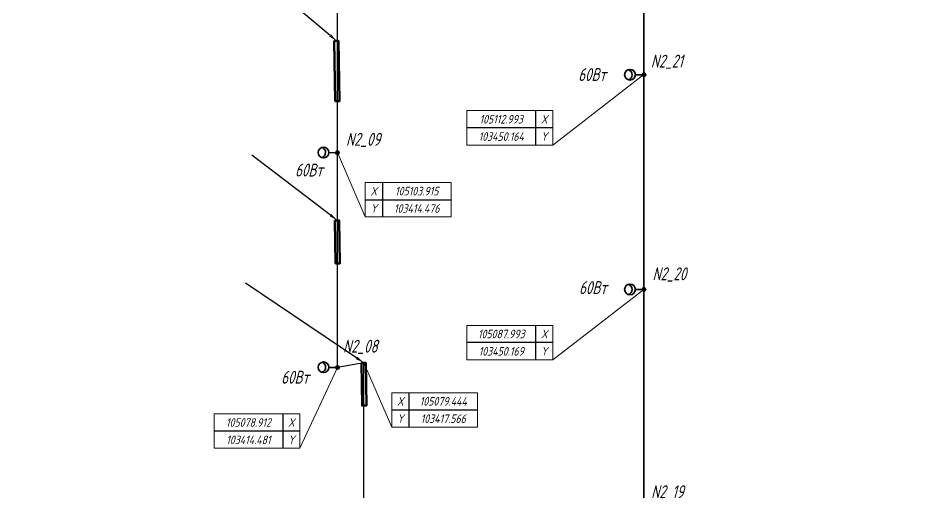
# Model space of a CAD drawing. Header units: millimetres. Extents: x -5263 to 103757798, y 0 to 105184226.
# Drawn here: x 103377291 to 103482416, y 105064298 to 105119581 of the extents above; entities that cross this region are included whole.
import ezdxf
from ezdxf import colors
from ezdxf.entities.mleader import LeaderData, LeaderLine
from ezdxf.enums import TextEntityAlignment as Align
from ezdxf.math import Vec2, Vec3

# ---------------------------------------------------------------- set-up
doc = ezdxf.new("R2010")
doc.units = ezdxf.units.MM
doc.set_wipeout_variables(frame=1)
doc.linetypes.add('CONTINOUS', pattern=[0])
for name, color, linetype, lineweight in [('_ПР_НО', 10, 'Continuous', 30), ('ЭО_Пл_Опора', 10, 'Continuous', 35), ('ЭО_Пл_Опора_Светильники', 10, 'Continuous', 35), ('ЭО_Пл_Распред_Сеть', 10, 'Continuous', 35), ('ЭО_Пл_Светильники', 10, 'Continuous', 25), ('ЭО_Пл_Светильники_Текст', 10, 'Continuous', 20), ('ЭО_Пл_Сеть_Освещения_В земле', 3, 'ID_N', 30), ('ЭО_Пл_Сеть_Освещения_Текст', 10, 'Continuous', 20), ('ЭС_Координата', 7, 'Continuous', 25)]:
    doc.layers.add(name, color=color, linetype=linetype, lineweight=lineweight)
doc.layers.get('0').off()
doc.styles.add('ПБГС', font='simplex.shx', dxfattribs={"width": 0.8, "oblique": 15})
doc.linetypes.add('ID_N', pattern='A,0,3,-3,["N",ПБГС,S=1.2,R=0,X=-1,Y=-0.5],-3,6', length=15)

# ---------------------------------------------------------------- blocks, each defined once
blk = doc.blocks.new('_None')
blk = doc.blocks.new('промежуточная')
h = blk.add_hatch(color=255)
edge = h.paths.add_edge_path()
edge.add_arc((0, 0), 0.833, 0, 360)
at = {"lineweight": 30}
blk.add_circle((0, 0), 0.833, dxfattribs=at)
blk = doc.blocks.new('*U414')
at = {"layer": 'ЭО_Пл_Светильники'}
blk.add_line((0, 2), (0, 0), dxfattribs=at)
at = {"layer": 'ЭО_Пл_Светильники', "linetype": 'ByBlock', "xscale": 250, "yscale": 250, "zscale": 250}
blk.add_blockref('промежуточная', (0, 0), dxfattribs=at)
at = {"style": 'ПБГС', "oblique": 15, "width": 0.7, "flags": 1}
blk.add_attdef('NAME', (0, -6), '', height=3.5, dxfattribs=at)
at = {"layer": 'ЭО_Пл_Светильники_Текст', "style": 'ПБГС', "oblique": 15, "width": 0.7}
blk.add_attdef('N_PYLON', (657, 1719), '', height=1500, dxfattribs=at)
at = {"layer": 'ЭО_Пл_Светильники_Текст', "style": 'ПБГС', "oblique": 15, "width": 0.7, "flags": 1}
for tag, p in [('TYPE', (0, 0)), ('MANUFACTURER', (0, -12)), ('SPECIFICATION_SECTION', (0, -18)), ('POWER', (0, -24)), ('GROUP', (0, -30))]:
    blk.add_attdef(tag, p, '', height=3.5, dxfattribs=at)
blk = doc.blocks.new('*U59')
at = {"layer": 'ЭО_Пл_Светильники'}
blk.add_line((0, 2), (0, 0), dxfattribs=at)
at = {"layer": 'ЭО_Пл_Светильники', "linetype": 'ByBlock', "xscale": 250, "yscale": 250, "zscale": 250}
blk.add_blockref('промежуточная', (0, 0), dxfattribs=at)
at = {"style": 'ПБГС', "oblique": 15, "width": 0.7, "flags": 1}
blk.add_attdef('NAME', (0, -6), '', height=3.5, dxfattribs=at)
at = {"layer": 'ЭО_Пл_Светильники_Текст', "style": 'ПБГС', "oblique": 15, "width": 0.7}
blk.add_attdef('N_PYLON', (1000, 808), '', height=1500, dxfattribs=at)
at = {"layer": 'ЭО_Пл_Светильники_Текст', "style": 'ПБГС', "oblique": 15, "width": 0.7, "flags": 1}
for tag, p in [('TYPE', (0, 0)), ('MANUFACTURER', (0, -12)), ('SPECIFICATION_SECTION', (0, -18)), ('POWER', (0, -24)), ('GROUP', (0, -30))]:
    blk.add_attdef(tag, p, '', height=3.5, dxfattribs=at)
blk = doc.blocks.new('*U147')
at = {"layer": 'ЭО_Пл_Светильники'}
blk.add_line((0, 2), (0, 0), dxfattribs=at)
at = {"layer": 'ЭО_Пл_Светильники', "linetype": 'ByBlock', "xscale": 250, "yscale": 250, "zscale": 250}
blk.add_blockref('промежуточная', (0, 0), dxfattribs=at)
at = {"style": 'ПБГС', "oblique": 15, "width": 0.7, "flags": 1}
blk.add_attdef('NAME', (0, -6), '', height=3.5, dxfattribs=at)
at = {"layer": 'ЭО_Пл_Светильники_Текст', "style": 'ПБГС', "oblique": 15, "width": 0.7}
blk.add_attdef('N_PYLON', (837, 698), '', height=1500, dxfattribs=at)
at = {"layer": 'ЭО_Пл_Светильники_Текст', "style": 'ПБГС', "oblique": 15, "width": 0.7, "flags": 1}
for tag, p in [('TYPE', (0, 0)), ('MANUFACTURER', (0, -12)), ('SPECIFICATION_SECTION', (0, -18)), ('POWER', (0, -24)), ('GROUP', (0, -30))]:
    blk.add_attdef(tag, p, '', height=3.5, dxfattribs=at)
blk = doc.blocks.new('*U143')
at = {"layer": 'ЭО_Пл_Опора_Светильники'}
h = blk.add_hatch(color=256, dxfattribs=at)
h.dxf.hatch_style = 1
h.paths.add_polyline_path([(0, 199, 1), (0, -199, 1)])
blk.add_line((-1000, -1), (0, 0), dxfattribs=at)
for centre, radius in [((-1625, -2), 625), ((0, 0), 199)]:
    blk.add_circle(centre, radius, dxfattribs=at)
blk.add_arc((-2000, -2), 625, 287.51889, 72.60368, dxfattribs=at)
at = {"style": 'ПБГС', "oblique": 15, "width": 0.7, "flags": 1}
for tag, p, height in [('TYPE', (-1704, -2539), 525000), ('NAME', (0, -3506), 875), ('MANUFACTURER', (0, -5006), 875), ('SPECIFICATION_SECTION', (0, -6506), 875), ('GROUP', (0, -9506), 875)]:
    blk.add_attdef(tag, p, '', height=height, dxfattribs=at)
at = {"layer": 'ЭО_Пл_Светильники_Текст', "style": 'ПБГС', "oblique": 15, "width": 0.7}
blk.add_attdef('POWER', (-7556, -537), '', height=1500, dxfattribs=at)
blk = doc.blocks.new('*U148')
at = {"layer": 'ЭО_Пл_Светильники'}
blk.add_line((0, 2), (0, 0), dxfattribs=at)
at = {"layer": 'ЭО_Пл_Светильники', "linetype": 'ByBlock', "xscale": 250, "yscale": 250, "zscale": 250}
blk.add_blockref('промежуточная', (0, 0), dxfattribs=at)
at = {"style": 'ПБГС', "oblique": 15, "width": 0.7, "flags": 1}
blk.add_attdef('NAME', (0, -6), '', height=3.5, dxfattribs=at)
at = {"layer": 'ЭО_Пл_Светильники_Текст', "style": 'ПБГС', "oblique": 15, "width": 0.7}
blk.add_attdef('N_PYLON', (995, 1064), '', height=1500, dxfattribs=at)
at = {"layer": 'ЭО_Пл_Светильники_Текст', "style": 'ПБГС', "oblique": 15, "width": 0.7, "flags": 1}
for tag, p in [('TYPE', (0, 0)), ('MANUFACTURER', (0, -12)), ('SPECIFICATION_SECTION', (0, -18)), ('POWER', (0, -24)), ('GROUP', (0, -30))]:
    blk.add_attdef(tag, p, '', height=3.5, dxfattribs=at)
blk = doc.blocks.new('*U144')
at = {"layer": 'ЭО_Пл_Опора_Светильники'}
h = blk.add_hatch(color=256, dxfattribs=at)
h.dxf.hatch_style = 1
h.paths.add_polyline_path([(0, 199, 1), (0, -199, 1)])
blk.add_line((-1000, -2), (0, 0), dxfattribs=at)
for centre, radius in [((-1625, -4), 625), ((0, 0), 199)]:
    blk.add_circle(centre, radius, dxfattribs=at)
blk.add_arc((-2000, -5), 625, 287.59039, 72.67518, dxfattribs=at)
at = {"style": 'ПБГС', "oblique": 15, "width": 0.7, "flags": 1}
for tag, p, height in [('TYPE', (-1704, -2539), 525000), ('NAME', (0, -3506), 875), ('MANUFACTURER', (0, -5006), 875), ('SPECIFICATION_SECTION', (0, -6506), 875), ('GROUP', (0, -9506), 875)]:
    blk.add_attdef(tag, p, '', height=height, dxfattribs=at)
at = {"layer": 'ЭО_Пл_Светильники_Текст', "style": 'ПБГС', "oblique": 15, "width": 0.7}
blk.add_attdef('POWER', (-7653, -735), '', height=1500, dxfattribs=at)
blk = doc.blocks.new('*U149')
at = {"layer": 'ЭО_Пл_Светильники'}
blk.add_line((0, 2), (0, 0), dxfattribs=at)
at = {"layer": 'ЭО_Пл_Светильники', "linetype": 'ByBlock', "xscale": 250, "yscale": 250, "zscale": 250}
blk.add_blockref('промежуточная', (0, 0), dxfattribs=at)
at = {"style": 'ПБГС', "oblique": 15, "width": 0.7, "flags": 1}
blk.add_attdef('NAME', (0, -6), '', height=3.5, dxfattribs=at)
at = {"layer": 'ЭО_Пл_Светильники_Текст', "style": 'ПБГС', "oblique": 15, "width": 0.7}
blk.add_attdef('N_PYLON', (804, 826), '', height=1500, dxfattribs=at)
at = {"layer": 'ЭО_Пл_Светильники_Текст', "style": 'ПБГС', "oblique": 15, "width": 0.7, "flags": 1}
for tag, p in [('TYPE', (0, 0)), ('MANUFACTURER', (0, -12)), ('SPECIFICATION_SECTION', (0, -18)), ('POWER', (0, -24)), ('GROUP', (0, -30))]:
    blk.add_attdef(tag, p, '', height=3.5, dxfattribs=at)
blk = doc.blocks.new('*U475')
at = {"layer": 'ЭО_Пл_Опора_Светильники'}
h = blk.add_hatch(color=256, dxfattribs=at)
h.dxf.hatch_style = 1
h.paths.add_polyline_path([(2, 199, 1), (-2, -199, 1)])
blk.add_line((-1000, 11), (0, 0), dxfattribs=at)
for centre, radius in [((-1625, 18), 625), ((0, 0), 199)]:
    blk.add_circle(centre, radius, dxfattribs=at)
blk.add_arc((-2000, 22), 625, 286.8307, 71.9155, dxfattribs=at)
at = {"style": 'ПБГС', "oblique": 15, "width": 0.7, "flags": 1}
for tag, p, height in [('TYPE', (-1704, -2539), 525000), ('NAME', (0, -3506), 875), ('MANUFACTURER', (0, -5006), 875), ('SPECIFICATION_SECTION', (0, -6506), 875), ('GROUP', (0, -9506), 875)]:
    blk.add_attdef(tag, p, '', height=height, dxfattribs=at)
at = {"layer": 'ЭО_Пл_Светильники_Текст', "style": 'ПБГС', "oblique": 15, "width": 0.7}
blk.add_attdef('POWER', (-6552, -1890), '', height=1500, dxfattribs=at)
blk = doc.blocks.new('*U167')
at = {"layer": 'ЭО_Пл_Опора_Светильники'}
h = blk.add_hatch(color=256, dxfattribs=at)
h.dxf.hatch_style = 1
h.paths.add_polyline_path([(2, 199, 1), (-2, -199, 1)])
blk.add_line((-1000, 11), (0, 0), dxfattribs=at)
for centre, radius in [((-1625, 18), 625), ((0, 0), 199)]:
    blk.add_circle(centre, radius, dxfattribs=at)
blk.add_arc((-2000, 22), 625, 286.8307, 71.9155, dxfattribs=at)
at = {"style": 'ПБГС', "oblique": 15, "width": 0.7, "flags": 1}
for tag, p, height in [('TYPE', (-1704, -2539), 525000), ('NAME', (0, -3506), 875), ('MANUFACTURER', (0, -5006), 875), ('SPECIFICATION_SECTION', (0, -6506), 875), ('GROUP', (0, -9506), 875)]:
    blk.add_attdef(tag, p, '', height=height, dxfattribs=at)
at = {"layer": 'ЭО_Пл_Светильники_Текст', "style": 'ПБГС', "oblique": 15, "width": 0.7}
blk.add_attdef('POWER', (-4932, -2772), '', height=1500, dxfattribs=at)
blk = doc.blocks.new('*U465')
blk.add_wipeout([(6.46, -14.96), (6.46, -6.96), (26.46, -6.96), (26.46, -14.96)])
at = {"lineweight": 0}
blk.add_line((6.46, -14.96), (0, 0), dxfattribs=at)
at = {"color": 0, "lineweight": 0, "transparency": 16777216}
for points in [[(6.46, -6.96), (6.46, -14.96), (6.46, -14.96), (6.46, -14.96)], [(6.46, -6.96), (26.46, -6.96)], [(26.46, -6.96), (26.46, -14.96), (26.46, -14.96), (26.46, -14.96)], [(6.46, -14.96), (26.46, -14.96)]]:
    blk.add_lwpolyline(points, dxfattribs=at)
at = {"transparency": 16777216}
for points in [[(10.46, -6.96), (10.46, -14.96)], [(6.46, -10.96), (26.46, -10.96)]]:
    blk.add_lwpolyline(points, dxfattribs=at)
at = {"color": 7, "transparency": 16777216, "char_height": 2, "width": 4, "attachment_point": 5, "style": 'ПБГС'}
for s, insert in [('X', (8.46, -8.96)), ('Y', (8.46, -12.96))]:
    blk.add_mtext(s, dxfattribs=dict(at, insert=insert))
at = {"color": 250, "transparency": 16777216, "style": 'ПБГС', "oblique": 15, "width": 0.8, "flags": 8}
for tag, p in [('КООРДИНАТАY', (18.46, -8.96)), ('КООРДИНАТАX', (18.46, -13))]:
    blk.add_attdef(tag, text='', height=2, dxfattribs=at).set_placement(p, align=Align.MIDDLE_CENTER)
blk = doc.blocks.new('*U474')
blk.add_wipeout([(-8.75, -18.83), (-8.75, -10.83), (-28.75, -10.83), (-28.75, -18.83)])
at = {"lineweight": 0}
blk.add_line((-8.75, -18.83), (0, 0), dxfattribs=at)
at = {"color": 0, "lineweight": 0, "transparency": 16777216}
for points in [[(-28.75, -10.83), (-28.75, -18.83), (-28.75, -18.83), (-28.75, -18.83)], [(-8.75, -10.83), (-28.75, -10.83)], [(-8.75, -10.83), (-8.75, -18.83), (-8.75, -18.83), (-8.75, -18.83)], [(-8.75, -18.83), (-28.75, -18.83)]]:
    blk.add_lwpolyline(points, dxfattribs=at)
at = {"transparency": 16777216}
for points in [[(-12.75, -10.83), (-12.75, -18.83)], [(-8.75, -14.83), (-28.75, -14.83)]]:
    blk.add_lwpolyline(points, dxfattribs=at)
at = {"color": 7, "transparency": 16777216, "char_height": 2, "width": 4, "attachment_point": 5, "style": 'ПБГС'}
for s, insert in [('X', (-10.75, -12.83)), ('Y', (-10.75, -16.83))]:
    blk.add_mtext(s, dxfattribs=dict(at, insert=insert))
at = {"color": 250, "transparency": 16777216, "style": 'ПБГС', "oblique": 15, "width": 0.8, "flags": 8}
for tag, p in [('КООРДИНАТАY', (-20.75, -12.83)), ('КООРДИНАТАX', (-20.75, -16.87))]:
    blk.add_attdef(tag, text='', height=2, dxfattribs=at).set_placement(p, align=Align.MIDDLE_CENTER)
blk = doc.blocks.new('*U477')
blk.add_wipeout([(-21.24, -16.38), (-21.24, -8.38), (-41.24, -8.38), (-41.24, -16.38)])
at = {"lineweight": 0}
blk.add_line((-21.24, -16.38), (0, 0), dxfattribs=at)
at = {"color": 0, "lineweight": 0, "transparency": 16777216}
for points in [[(-41.24, -8.38), (-41.24, -16.38), (-41.24, -16.38), (-41.24, -16.38)], [(-21.24, -8.38), (-41.24, -8.38)], [(-21.24, -8.38), (-21.24, -16.38), (-21.24, -16.38), (-21.24, -16.38)], [(-21.24, -16.38), (-41.24, -16.38)]]:
    blk.add_lwpolyline(points, dxfattribs=at)
at = {"transparency": 16777216}
for points in [[(-25.24, -8.38), (-25.24, -16.38)], [(-21.24, -12.38), (-41.24, -12.38)]]:
    blk.add_lwpolyline(points, dxfattribs=at)
at = {"color": 7, "transparency": 16777216, "char_height": 2, "width": 4, "attachment_point": 5, "style": 'ПБГС'}
for s, insert in [('X', (-23.24, -10.38)), ('Y', (-23.24, -14.38))]:
    blk.add_mtext(s, dxfattribs=dict(at, insert=insert))
at = {"color": 250, "transparency": 16777216, "style": 'ПБГС', "oblique": 15, "width": 0.8, "flags": 8}
for tag, p in [('КООРДИНАТАY', (-33.24, -10.38)), ('КООРДИНАТАX', (-33.24, -14.42))]:
    blk.add_attdef(tag, text='', height=2, dxfattribs=at).set_placement(p, align=Align.MIDDLE_CENTER)
blk = doc.blocks.new('*U566')
at = {"color": 0, "linetype": 'ByBlock', "lineweight": -2}
blk.add_lwpolyline([(-0.25, 0), (-0.18, -5), (0.32, -5), (0.25, 0)], close=True, dxfattribs=at)
blk = doc.blocks.new('*U567')
at = {"color": 0, "linetype": 'ByBlock', "lineweight": -2}
blk.add_lwpolyline([(-0.25, 0), (-0.14, -7), (0.36, -7), (0.25, 0)], close=True, dxfattribs=at)

msp = doc.modelspace()

# ---------------------------------------------------------------- linework, layer by layer
at = {"layer": 'ЭО_Пл_Распред_Сеть'}
msp.add_lwpolyline([(103450167, 104986305), (103450164, 105162990)], dxfattribs=at)
at = {"layer": 'ЭО_Пл_Сеть_Освещения_В земле'}
msp.add_lwpolyline([(103414486, 105054662), (103417567, 105054940), (103417566, 105079441), (103414481, 105078910), (103414465, 105157821)], dxfattribs=at)

# ---------------------------------------------------------------- block references
at = {"layer": '_ПР_НО', "color": 5, "linetype": 'CONTINOUS', "lineweight": 50, "xscale": 1000, "yscale": 1000, "zscale": 1000, "rotation": 359.9961694606591}
msp.add_blockref('*U567', (103414363, 105116919), dxfattribs=at)
at = {"layer": 'ЭО_Пл_Опора'}
for name, p, values in [('*U149', (103450164, 105112990), {'N_PYLON': 'N2_21'}), ('*U59', (103414476, 105103910), {'N_PYLON': 'N2_09'}), ('*U148', (103450165, 105087990), {'N_PYLON': 'N2_20'}), ('*U414', (103414481, 105078910), {'N_PYLON': 'N2_08'}), ('*U147', (103450166, 105062990), {'N_PYLON': 'N2_19'})]:
    msp.add_blockref(name, p, dxfattribs=at).add_auto_attribs(values)
at = {"layer": 'ЭО_Пл_Светильники'}
for name, p in [('*U144', (103450165, 105112990)), ('*U167', (103414476, 105103907)), ('*U143', (103450166, 105087990)), ('*U475', (103414481, 105078907))]:
    msp.add_blockref(name, p, dxfattribs=at).add_auto_attribs({'POWER': '60Вт'})

# ---------------------------------------------------------------- leaders
at = {"layer": 'ЭО_Пл_Сеть_Освещения_Текст'}
ml = msp.add_multileader_mtext('Standard', dxfattribs=at)
ml.set_content('Условные обозначения:', color=256, style='ПБГС')
ml.set_leader_properties(color=256, linetype='ByLayer', lineweight=-1)
ml.set_arrow_properties(name='NONE')
ml.build(insert=Vec2(0, 0))
ml.multileader.update_dxf_attribs({"text_left_attachment_type": 6, "text_right_attachment_type": 6, "dogleg_length": 0.5, "arrow_head_size": 2000, "scale": 500})
ctx = ml.context
ctx.base_point, ctx.scale, ctx.char_height, ctx.arrow_head_size, ctx.landing_gap_size, ctx.plane_origin = Vec3(103721923, 105117157), 500, 1250, 2000, 1000, Vec3(103717280, 105121639)
ctx.left_attachment, ctx.right_attachment = 6, 6
notes = []
notes.append((ctx, [(0, (0, 0, 0), (0, 0), (1, 0), 1, [])]))
ctx.mtext.insert, ctx.mtext.rotation, ctx.mtext.flow_direction = Vec3(103722923, 105118657), 6.2831853, 5
ml = msp.add_multileader_mtext('Standard', dxfattribs=at)
ml.set_content('Проектируемая опора н.о. ОГККВ-7,5/ОГКС-7,5', color=256, style='ПБГС')
ml.set_leader_properties(color=256, linetype='ByLayer', lineweight=-1)
ml.set_arrow_properties(name='NONE')
ml.build(insert=Vec2(0, 0))
ml.multileader.update_dxf_attribs({"text_left_attachment_type": 6, "text_right_attachment_type": 6, "dogleg_length": 0.5, "arrow_head_size": 2000, "scale": 500})
ctx = ml.context
ctx.base_point, ctx.scale, ctx.char_height, ctx.arrow_head_size, ctx.landing_gap_size, ctx.plane_origin = Vec3(103725173, 105113213), 500, 1250, 2000, 1000, Vec3(103726179, 105116515)
ctx.left_attachment, ctx.right_attachment = 6, 6
notes.append((ctx, [(0, (0, 0, 0), (0, 0), (1, 0), 1, [])]))
ctx.mtext.insert, ctx.mtext.flow_direction = Vec3(103726173, 105114879), 5
ml = msp.add_multileader_mtext('Standard', dxfattribs=at)
ml.set_content('Проектируемая опора н.о. ОГК-4', color=256, style='ПБГС')
ml.set_leader_properties(color=256, linetype='ByLayer', lineweight=-1)
ml.set_arrow_properties(name='NONE')
ml.build(insert=Vec2(0, 0))
ml.multileader.update_dxf_attribs({"text_left_attachment_type": 6, "text_right_attachment_type": 6, "dogleg_length": 0.5, "arrow_head_size": 2000, "scale": 500})
ctx = ml.context
ctx.base_point, ctx.scale, ctx.char_height, ctx.arrow_head_size, ctx.landing_gap_size, ctx.plane_origin = Vec3(103725088, 105109558), 500, 1250, 2000, 1000, Vec3(103726094, 105112860)
ctx.left_attachment, ctx.right_attachment = 6, 6
notes.append((ctx, [(0, (0, 0, 0), (0, 0), (1, 0), 1, [])]))
ctx.mtext.insert, ctx.mtext.flow_direction = Vec3(103726088, 105111224), 5
ml = msp.add_multileader_mtext('Standard', dxfattribs=at)
ml.set_content('Проектируемый cветильник GALAD Волна LED Мини   ', color=256, style='ПБГС')
ml.set_leader_properties(color=256, linetype='ByLayer', lineweight=-1)
ml.set_arrow_properties(name='NONE')
ml.build(insert=Vec2(0, 0))
ml.multileader.update_dxf_attribs({"text_left_attachment_type": 6, "text_right_attachment_type": 6, "dogleg_length": 0.5, "arrow_head_size": 2000, "scale": 500})
ctx = ml.context
ctx.base_point, ctx.scale, ctx.char_height, ctx.arrow_head_size, ctx.landing_gap_size, ctx.plane_origin = Vec3(103721068, 105105564), 500, 1250, 2000, 1000, Vec3(103717217, 105108867)
ctx.left_attachment, ctx.right_attachment = 6, 6
notes.append((ctx, [(0, (0, 0, 0), (0, 0), (1, 0), 1, [])]))
ctx.mtext.insert, ctx.mtext.rotation, ctx.mtext.flow_direction = Vec3(103722068, 105107231), 6.2831853, 5
ml = msp.add_multileader_mtext('Standard', dxfattribs=at)
ml.set_content('Проектируемый пункт питания/пункт учета', color=256, style='ПБГС')
ml.set_leader_properties(color=256, linetype='ByLayer', lineweight=-1)
ml.set_arrow_properties(name='NONE')
ml.build(insert=Vec2(0, 0))
ml.multileader.update_dxf_attribs({"text_left_attachment_type": 6, "text_right_attachment_type": 6, "dogleg_length": 0.5, "arrow_head_size": 2000, "scale": 500})
ctx = ml.context
ctx.base_point, ctx.scale, ctx.char_height, ctx.arrow_head_size, ctx.landing_gap_size, ctx.plane_origin = Vec3(103721068, 105102643), 500, 1250, 2000, 1000, Vec3(103717217, 105105945)
ctx.left_attachment, ctx.right_attachment = 6, 6
notes.append((ctx, [(0, (0, 0, 0), (0, 0), (1, 0), 1, [])]))
ctx.mtext.insert, ctx.mtext.rotation, ctx.mtext.flow_direction = Vec3(103722068, 105104309), 6.2831853, 5
ml = msp.add_multileader_mtext('Standard', dxfattribs=at)
ml.set_content('Кабель в земле', color=256, style='ПБГС')
ml.set_leader_properties(color=256, linetype='ByLayer', lineweight=-1)
ml.set_arrow_properties(name='NONE')
ml.build(insert=Vec2(0, 0))
ml.multileader.update_dxf_attribs({"text_left_attachment_type": 6, "text_right_attachment_type": 6, "dogleg_length": 0.5, "arrow_head_size": 2000, "scale": 500})
ctx = ml.context
ctx.base_point, ctx.scale, ctx.char_height, ctx.arrow_head_size, ctx.landing_gap_size, ctx.plane_origin = Vec3(103721068, 105099665), 500, 1250, 2000, 1000, Vec3(103717217, 105102801)
ctx.left_attachment, ctx.right_attachment = 6, 6
notes.append((ctx, [(0, (0, 0, 0), (0, 0), (1, 0), 1, [])]))
ctx.mtext.insert, ctx.mtext.rotation, ctx.mtext.flow_direction = Vec3(103722068, 105101165), 6.2831853, 5
ml = msp.add_multileader_mtext('Standard', dxfattribs=at)
ml.set_content('Кабель по воздуху', color=256, style='ПБГС')
ml.set_leader_properties(color=256, linetype='ByLayer', lineweight=-1)
ml.set_arrow_properties(name='NONE')
ml.build(insert=Vec2(0, 0))
ml.multileader.update_dxf_attribs({"text_left_attachment_type": 6, "text_right_attachment_type": 6, "dogleg_length": 0.5, "arrow_head_size": 2000, "scale": 500})
ctx = ml.context
ctx.base_point, ctx.scale, ctx.char_height, ctx.arrow_head_size, ctx.landing_gap_size, ctx.plane_origin = Vec3(103721142, 105096376), 500, 1250, 2000, 1000, Vec3(103717290, 105099679)
ctx.left_attachment, ctx.right_attachment = 6, 6
notes.append((ctx, [(0, (0, 0, 0), (0, 0), (1, 0), 1, [])]))
ctx.mtext.insert, ctx.mtext.rotation, ctx.mtext.flow_direction = Vec3(103722142, 105098043), 6.2831853, 5
for ctx, leaders in notes:
    for number, flags, end, landing, length, lines in leaders:
        leader = LeaderData()
        leader.index, (leader.has_last_leader_line, leader.has_dogleg_vector, leader.attachment_direction) = number, flags
        leader.last_leader_point, leader.dogleg_vector, leader.dogleg_length = Vec3(end), Vec3(landing), length
        for number, points, colour, breaks in lines:
            line = LeaderLine()
            line.index, line.vertices, line.color, line.breaks = number, Vec3.list(points), colors.encode_raw_color(colour), breaks
            leader.lines.append(line)
        ctx.leaders.append(leader)

# ---------------------------------------------------------------- next in the draw order: block references
at = {"layer": 'ЭС_Координата', "lineweight": 70, "xscale": 500, "yscale": 500, "zscale": 500}
for name, p, values in [('*U477', (103450164, 105112993), {'КООРДИНАТАX': '103450.164', 'КООРДИНАТАY': '105112.993'}), ('*U465', (103414476, 105103915), {'КООРДИНАТАX': '103414.476', 'КООРДИНАТАY': '105103.915'}), ('*U474', (103414481, 105078912), {'КООРДИНАТАX': '103414.481', 'КООРДИНАТАY': '105078.912'}), ('*U465', (103417566, 105079444), {'КООРДИНАТАX': '103417.566', 'КООРДИНАТАY': '105079.444'})]:
    msp.add_blockref(name, p, dxfattribs=at).add_auto_attribs(values)

# ---------------------------------------------------------------- next in the draw order: leaders
at = {"layer": 'ЭС_Координата', "lineweight": 25}
ml = msp.add_multileader_mtext('Standard', dxfattribs=at)
ml.set_content('', color=256, style='ПБГС')
ml.set_leader_properties()
ml.build(insert=Vec2(0, 0))
ml.multileader.update_dxf_attribs({"has_dogleg": 0, "has_text_frame": 1, "text_left_attachment_type": 0, "text_right_attachment_type": 0, "dogleg_length": 0, "arrow_head_size": 1000})
ctx = ml.context
ctx.base_point, ctx.char_height, ctx.arrow_head_size, ctx.landing_gap_size, ctx.plane_origin, ctx.plane_x_axis, ctx.plane_y_axis = Vec3(103384226, 105126011), 1200, 1000, 0, Vec3(103231330, 105137401), Vec3(1, -0.0000669), Vec3(0.0000669, 1)
ctx.left_attachment, ctx.right_attachment = 0, 0
notes = []
notes.append((ctx, [(1, (1, 1, 0), (103403660, 105126010), (-1, 0.0000669), 0, [(0, [(103414404, 105116901)], 0, [])])]))
ctx.mtext.insert, ctx.mtext.text_direction, ctx.mtext.rotation = Vec3(103384226, 105126011), Vec3(1, -0.0000669), 6.2831185
ctx.mtext.has_bg_fill, ctx.mtext.bg_color, ctx.mtext.bg_scale_factor, ctx.mtext.bg_transparency, ctx.mtext.use_window_bg_color = 1, -1027028792, 1.5, 0, 1
for ctx, leaders in notes:
    for number, flags, end, landing, length, lines in leaders:
        leader = LeaderData()
        leader.index, (leader.has_last_leader_line, leader.has_dogleg_vector, leader.attachment_direction) = number, flags
        leader.last_leader_point, leader.dogleg_vector, leader.dogleg_length = Vec3(end), Vec3(landing), length
        for number, points, colour, breaks in lines:
            line = LeaderLine()
            line.index, line.vertices, line.color, line.breaks = number, Vec3.list(points), colors.encode_raw_color(colour), breaks
            leader.lines.append(line)
        ctx.leaders.append(leader)

# ---------------------------------------------------------------- next in the draw order: block references
at = {"layer": '_ПР_НО', "color": 5, "linetype": 'CONTINOUS', "lineweight": 50, "xscale": 1000, "yscale": 1000, "zscale": 1000, "rotation": 359.9961694606591}
for p in [(103414437, 105096025), (103417525, 105079463)]:
    msp.add_blockref('*U566', p, dxfattribs=at)
at = {"layer": 'ЭС_Координата', "lineweight": 70, "xscale": 500, "yscale": 500, "zscale": 500}
msp.add_blockref('*U477', (103450169, 105087993), dxfattribs=at).add_auto_attribs({'КООРДИНАТАX': '103450.169', 'КООРДИНАТАY': '105087.993'})

# ---------------------------------------------------------------- next in the draw order: leaders
at = {"layer": 'ЭС_Координата', "lineweight": 25}
ml = msp.add_multileader_mtext('Standard', dxfattribs=at)
ml.set_content('', color=256, style='ПБГС')
ml.set_leader_properties()
ml.build(insert=Vec2(0, 0))
ml.multileader.update_dxf_attribs({"has_dogleg": 0, "has_text_frame": 1, "text_left_attachment_type": 0, "text_right_attachment_type": 0, "dogleg_length": 0, "arrow_head_size": 1000})
ctx = ml.context
ctx.base_point, ctx.char_height, ctx.arrow_head_size, ctx.landing_gap_size, ctx.plane_origin, ctx.plane_x_axis, ctx.plane_y_axis = Vec3(103385067, 105103614), 1200, 1000, 0, Vec3(103232169, 105115003), Vec3(1, -0.0000669), Vec3(0.0000669, 1)
ctx.left_attachment, ctx.right_attachment = 0, 0
notes = []
notes.append((ctx, [(1, (1, 1, 0), (103404499, 105103613), (-1, 0.0000669), 0, [(0, [(103414478, 105096026)], 0, [])])]))
ctx.mtext.insert, ctx.mtext.text_direction, ctx.mtext.rotation = Vec3(103385067, 105103614), Vec3(1, -0.0000669), 6.2831185
ctx.mtext.has_bg_fill, ctx.mtext.bg_color, ctx.mtext.bg_scale_factor, ctx.mtext.bg_transparency, ctx.mtext.use_window_bg_color = 1, -1027028792, 1.5, 0, 1
ml = msp.add_multileader_mtext('Standard', dxfattribs=at)
ml.set_content('', color=256, style='ПБГС')
ml.set_leader_properties()
ml.build(insert=Vec2(0, 0))
ml.multileader.update_dxf_attribs({"has_dogleg": 0, "has_text_frame": 1, "text_left_attachment_type": 0, "text_right_attachment_type": 0, "dogleg_length": 0, "arrow_head_size": 1000})
ctx = ml.context
ctx.base_point, ctx.char_height, ctx.arrow_head_size, ctx.landing_gap_size, ctx.plane_origin, ctx.plane_x_axis, ctx.plane_y_axis = Vec3(103384353, 105088725), 1200, 1000, 0, Vec3(103234492, 105099944), Vec3(1, -0.0000669), Vec3(0.0000669, 1)
ctx.left_attachment, ctx.right_attachment = 0, 0
notes.append((ctx, [(1, (1, 1, 0), (103403785, 105088724), (-1, 0.0000669), 0, [(0, [(103417566, 105079444)], 0, [])])]))
ctx.mtext.insert, ctx.mtext.text_direction, ctx.mtext.rotation = Vec3(103384353, 105088725), Vec3(1, -0.0000669), 6.2831185
ctx.mtext.has_bg_fill, ctx.mtext.bg_color, ctx.mtext.bg_scale_factor, ctx.mtext.bg_transparency, ctx.mtext.use_window_bg_color = 1, -1027028792, 1.5, 0, 1
for ctx, leaders in notes:
    for number, flags, end, landing, length, lines in leaders:
        leader = LeaderData()
        leader.index, (leader.has_last_leader_line, leader.has_dogleg_vector, leader.attachment_direction) = number, flags
        leader.last_leader_point, leader.dogleg_vector, leader.dogleg_length = Vec3(end), Vec3(landing), length
        for number, points, colour, breaks in lines:
            line = LeaderLine()
            line.index, line.vertices, line.color, line.breaks = number, Vec3.list(points), colors.encode_raw_color(colour), breaks
            leader.lines.append(line)
        ctx.leaders.append(leader)

doc.saveas('drawing.dxf')
